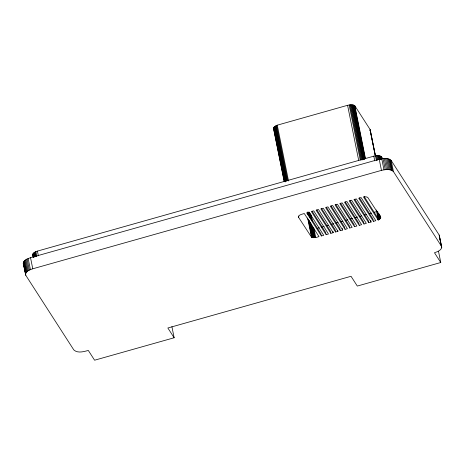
<?xml version="1.0" encoding="UTF-8"?>
<svg xmlns="http://www.w3.org/2000/svg" width="465" height="465" viewBox="0 0 465 465"><rect width="100%" height="100%" fill="white"/><g stroke="black" fill="none" stroke-linecap="round" stroke-linejoin="round"><path stroke-width="0.7" d="M23.25 263.155C23.866 259.854 27.778 258.65 30.521 257.68L379.225 159.263C383.044 158.431 388.101 157.414 391.199 160.501L439.181 235.052L441.75 247.264C441.134 250.571 437.222 251.768 434.479 252.739L440.762 262.51L357.312 286.062L351.023 276.291L167.853 327.994L174.143 337.759L94.593 360.212L88.303 350.441C83.81 351.645 77.684 353.545 73.801 349.918L25.819 275.367L23.25 263.155L25.819 275.367M25.488 274.269C26.104 270.961 30.022 269.764 32.765 268.793L381.463 170.376C385.287 169.545 390.338 168.528 393.437 171.614L441.419 246.165L441.75 247.264M33.236 257.354C31.114 254.024 34.654 251.699 37.421 251.106L373.825 156.159C376.923 155.316 381.503 154.955 382.782 158.792M273.53 128.706L274.309 126.829L277.268 125.172L347.582 105.299L350.75 104.794L353.493 105.078L354.812 105.77L370.14 129.578L375.406 155.711M369.977 130.694L370.14 129.578M380.696 217.905L380.701 217.324L367.687 197.329L365.903 196.8L363.456 196.893L378.173 220.026L380.573 218.213L380.411 216.487M439.425 236.749L439.512 236.156M315.741 237.586L318.99 236.627L304.29 213.516C302.529 214.185 298.1 214.621 298.623 217.422L311.509 237.15L313.294 237.679L315.741 237.586L313.881 228.35M359.247 225.356L361.607 224.688L346.89 201.548L344.524 202.211L359.247 225.356L358.806 223.171L345.245 201.851M317.182 228.402L319.269 227.809M321.356 227.222L324.14 226.432M326.924 225.647L328.319 225.252M331.103 224.467L333.887 223.677M335.974 223.09L338.067 222.497M340.851 221.712L342.938 221.119M345.722 220.334L347.814 219.742M350.598 218.957L352.685 218.37M354.772 217.777L357.556 216.992M359.648 216.399L361.735 215.812M364.519 215.022L366.606 214.435M369.396 213.644L371.483 213.057M374.267 212.267L377.051 211.482M326.116 234.668L328.482 234.005L313.759 210.86L311.393 211.523L326.116 234.668L325.674 232.483L312.114 211.162M337.945 231.343L323.222 208.198L320.856 208.861L335.579 232.006L337.945 231.343L337.724 230.251M363.973 224.02L366.339 223.357L351.621 200.217L349.256 200.886L363.973 224.02L363.531 221.834L349.976 200.525M349.779 228.019L352.145 227.35L337.427 204.211L335.056 204.873L349.779 228.019L349.337 225.827L335.776 204.513M373.442 221.357L375.807 220.695L361.09 197.561L358.724 198.224L373.442 221.357L373 219.172L359.445 197.863M342.676 230.012L327.959 206.867L325.587 207.535L340.31 230.675L342.676 230.012L342.35 228.373M345.047 229.344L347.413 228.681L332.69 205.536L330.324 206.204L345.047 229.344L344.606 227.158L331.045 205.844M371.076 222.026L356.359 198.886L353.987 199.555L368.704 222.689L371.076 222.026L370.745 220.387M333.213 232.674L318.49 209.529L316.124 210.192L330.848 233.337L333.213 232.674L332.992 231.582M354.51 226.682L356.876 226.019L342.159 202.88L339.793 203.548L354.51 226.682L354.068 224.496L340.514 203.188M321.356 235.958L323.75 235.337L309.027 212.191L306.656 212.854L321.356 235.958L320.914 233.773L307.377 212.488M364.176 196.532L377.731 217.841L378.173 220.026M354.708 199.194L368.268 220.503L368.704 222.689M326.314 207.175L339.874 228.489L340.31 230.675M321.577 208.5L335.137 229.82L335.579 232.006M316.845 209.831L330.406 231.152L330.848 233.337M32.695 254.663L32.91 255.378M439.181 235.052L441.419 246.165M439.704 238.138L440.826 243.695M441.105 245.084L441.663 247.862M438.524 251.396L440.762 262.51M391.199 160.501L393.437 171.614M390.222 159.582L392.466 170.69M389.513 159.21L391.757 170.318M388.67 158.908L390.914 170.016M387.711 158.675L389.949 169.783M386.648 158.524L388.891 169.632M385.502 158.449L387.74 169.556M384.288 158.455L386.531 169.562M383.032 158.542L385.276 169.649M381.608 156.961L382.015 158.983M381.759 158.705L383.997 169.818M380.975 156.368L381.521 159.059M380.515 156.124L381.195 159.489M379.969 155.926L380.643 159.292M379.341 155.775L380.021 159.14M378.65 155.676L379.463 159.716M379.225 159.263L381.463 170.376M377.906 155.63L378.719 159.664M377.115 155.63L377.935 159.669M376.301 155.688L377.255 160.402M375.47 155.798L376.423 160.506M370.187 129.938L375.458 156.066M370.134 130.31L375.261 155.734M373.825 156.159L374.773 160.873M380.457 216.19L380.742 217.608M379.998 215.371L380.573 218.213M379.504 214.26L380.364 218.521M379.08 213.859L380.079 218.829M378.58 213.447L379.725 219.131M377.725 211.604L379.3 219.416M377.098 211.162L378.818 219.689M376.278 209.988L378.283 219.933M354.812 105.77L365.496 158.739M354.458 105.497L365.141 158.472M354.016 105.264L364.839 158.943M353.493 105.078L364.455 159.46M352.889 104.933L363.857 159.315M352.226 104.834L363.188 159.222M351.511 104.788L362.619 159.879M350.75 104.794L361.857 159.884M349.965 104.846L361.073 159.937M349.169 104.951L360.276 160.041M347.582 105.299L358.695 160.39M311.161 214.853L312.445 221.247M310.231 213.516L311.521 219.91M312.957 227.013L315.101 237.667M309.318 212.139L310.608 218.533M312.038 225.635L314.474 237.714M308.714 212.139L309.713 217.114M311.004 223.508L313.869 237.714M308.138 212.104L308.714 214.946M310.143 222.049L313.294 237.679M307.609 212.028L308.179 214.871M309.324 220.55L312.765 237.603M308.847 220.433L312.282 237.487M308.283 219.573L311.864 237.336M307.638 217.969L311.509 237.15M298.332 216.004L298.623 217.422M277.268 125.172L288.521 180.966M276.553 125.445L287.661 180.536M275.885 125.753L286.992 180.844M275.28 126.091L286.394 181.181M274.757 126.451L285.719 180.839M274.309 126.829L285.417 181.914M273.955 127.212L284.917 181.594M273.693 127.596L284.516 181.274M273.536 127.98L284.359 181.658M273.484 128.352L284.214 181.681M171.905 326.651L174.143 337.759M37.421 251.106L38.374 255.814M35.886 251.641L36.84 256.349M35.195 251.96L36.142 256.674M34.567 252.315L35.381 256.349M34.021 252.687L34.834 256.721M33.556 253.076L34.369 257.11M33.184 253.477L33.864 256.837M32.916 253.878L33.596 257.244M32.753 254.274L33.294 256.965M30.521 257.68L32.765 268.793M28.162 258.505L30.399 269.613M27.098 258.999L29.336 270.113M26.133 259.54L28.371 270.647M25.284 260.115L27.522 271.223M24.569 260.714L26.813 271.822M24 261.33L26.243 272.438M23.587 261.946L25.831 273.06M23.337 262.556L25.575 273.67"/></g></svg>
